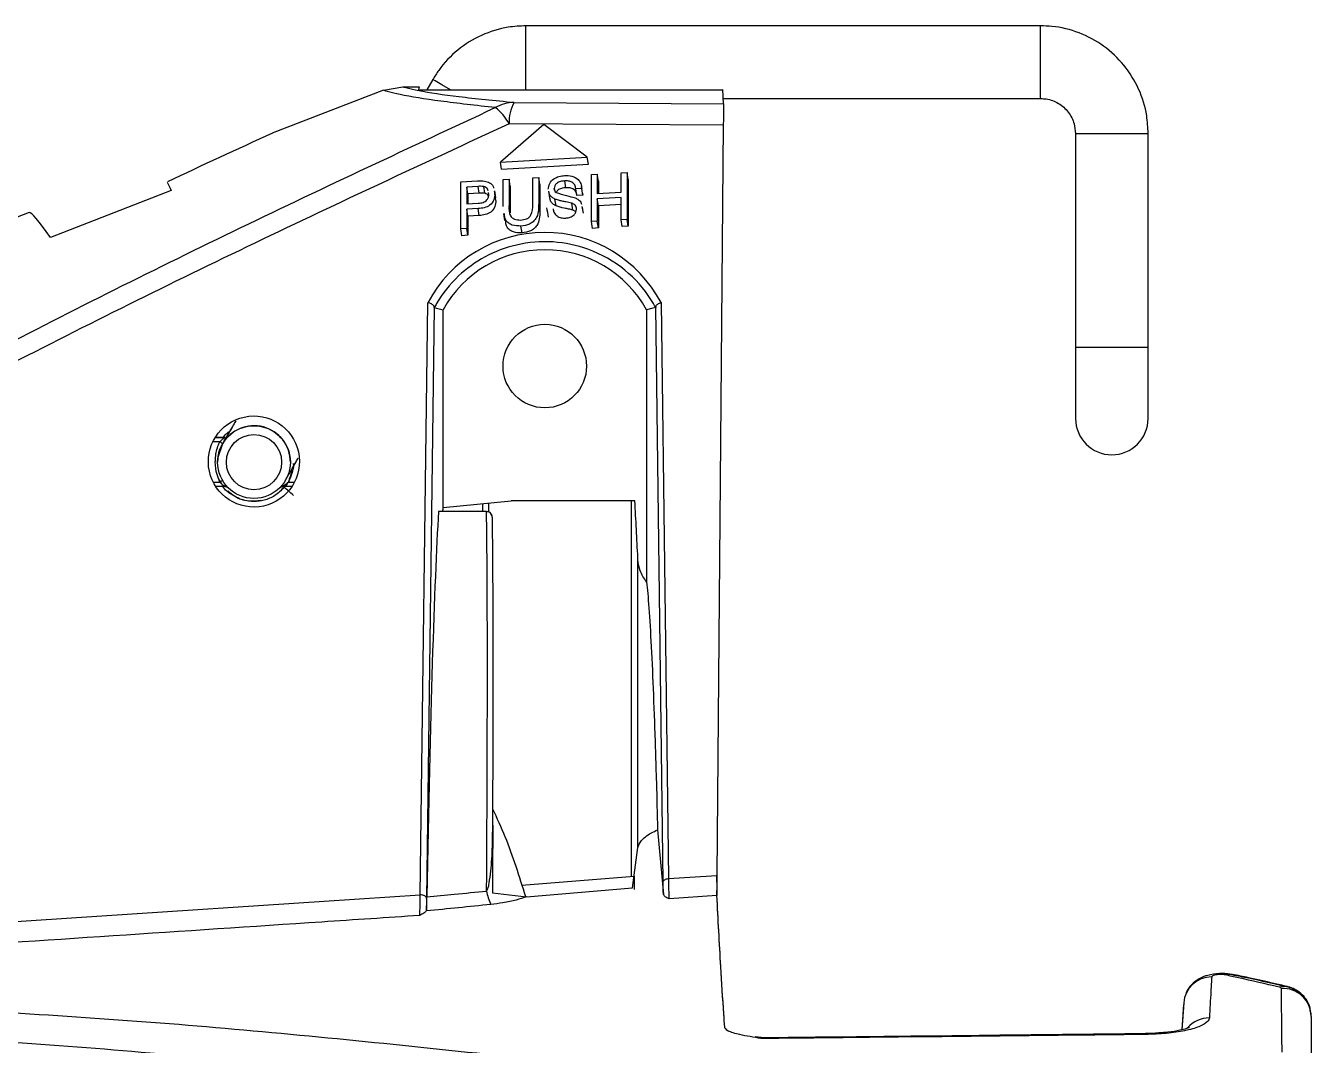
# Model space of a CAD drawing. Extents: x 8 to 113, y 1 to 87.
# Drawn here: x 28.865 to 31.075, y 38.544 to 40.297 of the extents above; entities that cross this region are included whole.
import ezdxf

# ---------------------------------------------------------------- set-up
doc = ezdxf.new("R2010")
doc.units = 0
doc.header["$MEASUREMENT"] = 0
doc.layers.add('OBJECT', color=7, linetype='CONTINUOUS')

msp = doc.modelspace()

# ---------------------------------------------------------------- linework, layer by layer
at = {"layer": 'OBJECT'}
for p, q in [((30.6097, 40.2972), (29.7248, 40.2972)), ((29.7248, 40.2972), (29.7248, 40.2971)), ((30.6097, 40.2971), (29.7248, 40.2971)), ((29.7248, 40.1871), (29.7248, 40.2971)), ((30.6097, 40.2972), (30.6097, 40.2971)), ((30.6097, 40.1721), (30.6097, 40.2971)), ((29.4797, 40.1862), (29.2887, 40.1124)), ((29.4797, 40.1862), (29.5129, 40.1924)), ((29.5129, 40.1924), (29.5411, 40.1924)), ((29.5411, 40.1924), (29.5401, 40.1871)), ((29.5401, 40.1871), (30.0629, 40.1871)), ((29.5646, 40.2047), (29.5544, 40.1871)), ((29.5646, 40.2046), (29.5545, 40.1871)), ((30.0629, 40.1871), (30.0631, 40.1876)), ((30.0644, 40.1631), (30.0631, 40.1876)), ((29.7044, 40.1654), (30.0644, 40.1631)), ((30.0639, 40.1721), (30.6097, 40.1721)), ((29.7556, 40.1274), (29.681, 40.0627)), ((30.0641, 40.1262), (29.6958, 40.1286)), ((29.8303, 40.0711), (29.7556, 40.1274)), ((30.0641, 40.1262), (30.0529, 38.8365)), ((30.6697, 40.1122), (30.6697, 40.1121)), ((30.6697, 40.1121), (30.6697, 39.7446)), ((30.6697, 40.1121), (30.7947, 40.1121)), ((30.7947, 40.1121), (30.7947, 40.1122)), ((30.7947, 39.7446), (30.7947, 40.1121)), ((29.681, 40.0627), (29.8303, 40.0711)), ((29.6829, 40.0509), (29.681, 40.0627)), ((29.6829, 40.0509), (29.8322, 40.0594)), ((29.8322, 40.0594), (29.8303, 40.0711)), ((29.6855, 40.0328), (29.6957, 40.0333)), ((29.6855, 39.9864), (29.6855, 40.0328)), ((29.6957, 40.0333), (29.6957, 39.9875)), ((29.6976, 40.0215), (29.6957, 40.0333)), ((29.7365, 40.0356), (29.7467, 40.0362)), ((29.7365, 39.9898), (29.7365, 40.0356)), ((29.7467, 40.0362), (29.7467, 39.9898)), ((29.7486, 40.0244), (29.7467, 40.0362)), ((29.8373, 40.0413), (29.8475, 40.0419)), ((29.8373, 39.9607), (29.8373, 40.0413)), ((29.8475, 40.0419), (29.8475, 40.0088)), ((29.8494, 40.0301), (29.8475, 40.0419)), ((29.8884, 40.0442), (29.8986, 40.0448)), ((29.8884, 40.0111), (29.8884, 40.0442)), ((29.8986, 40.0448), (29.8986, 39.9642)), ((29.9005, 40.033), (29.8986, 40.0448)), ((29.9005, 40.033), (29.9005, 39.9524)), ((29.1146, 40.0139), (28.9073, 39.933)), ((29.6127, 40.0287), (29.6417, 40.0303)), ((29.6127, 39.9481), (29.6127, 40.0287)), ((29.6427, 40.021), (29.6229, 40.0199)), ((29.6229, 40.0199), (29.6229, 39.991)), ((29.6248, 40.0081), (29.6229, 40.0199)), ((29.6446, 40.0093), (29.6248, 40.0081)), ((29.6446, 40.0093), (29.6427, 40.021)), ((29.6542, 40.0091), (29.6523, 40.0209)), ((29.6612, 40.0079), (29.6604, 40.0107)), ((29.6704, 40.013), (29.6714, 40.0088)), ((29.673, 40.0014), (29.6711, 40.0131)), ((29.6976, 40.0215), (29.6976, 39.9757)), ((29.7486, 40.0244), (29.7486, 39.9781)), ((29.7636, 40.0129), (29.7655, 40.0011)), ((29.774, 40.0144), (29.7735, 40.0174)), ((29.7934, 40.0187), (29.7915, 40.0305)), ((29.8207, 40.0176), (29.8105, 40.0171)), ((29.8124, 40.0053), (29.8105, 40.0171)), ((29.8223, 40.0093), (29.8204, 40.0211)), ((29.8226, 40.0059), (29.8207, 40.0176)), ((29.8219, 40.0093), (29.8226, 40.0059)), ((29.8475, 40.0088), (29.8884, 40.0111)), ((29.8494, 40.0301), (29.8494, 40.0089)), ((29.6229, 39.991), (29.6429, 39.9921)), ((29.6248, 40.0081), (29.6248, 39.9911)), ((29.6733, 39.997), (29.6714, 40.0088)), ((29.6976, 39.9757), (29.6957, 39.9875)), ((29.7486, 39.9781), (29.7467, 39.9898)), ((29.7765, 39.9875), (29.7746, 39.9993)), ((29.8055, 39.9802), (29.8036, 39.992)), ((29.8226, 40.0059), (29.8124, 40.0053)), ((29.8884, 40.0018), (29.8475, 39.9995)), ((29.8475, 39.9995), (29.8475, 39.9613)), ((29.8494, 39.9877), (29.8475, 39.9995)), ((29.8884, 39.9899), (29.8494, 39.9877)), ((29.8494, 39.9877), (29.8494, 39.9495)), ((29.8884, 39.9636), (29.8884, 40.0018)), ((28.8707, 39.9762), (27.2832, 39.3671)), ((29.6426, 39.9828), (29.6229, 39.9817)), ((29.6229, 39.9817), (29.6229, 39.9486)), ((29.6248, 39.9699), (29.6229, 39.9817)), ((29.6445, 39.971), (29.6248, 39.9699)), ((29.6248, 39.9699), (29.6248, 39.9369)), ((29.6445, 39.971), (29.6426, 39.9828)), ((29.6863, 39.9743), (29.6882, 39.9626)), ((29.762, 39.9772), (29.7608, 39.9843)), ((29.7612, 39.9797), (29.7631, 39.9679)), ((29.8109, 39.9772), (29.8055, 39.9802)), ((29.8211, 39.9865), (29.822, 39.9827)), ((29.8236, 39.9748), (29.8217, 39.9866)), ((29.6229, 39.9486), (29.6127, 39.9481)), ((29.6146, 39.9363), (29.6127, 39.9481)), ((29.6248, 39.9369), (29.6229, 39.9486)), ((29.7182, 39.9411), (29.7163, 39.9529)), ((29.8475, 39.9613), (29.8373, 39.9607)), ((29.8392, 39.9489), (29.8373, 39.9607)), ((29.8494, 39.9495), (29.8392, 39.9489)), ((29.8494, 39.9495), (29.8475, 39.9613)), ((29.8986, 39.9642), (29.8884, 39.9636)), ((29.8903, 39.9518), (29.8884, 39.9636)), ((29.9005, 39.9524), (29.8903, 39.9518)), ((29.9005, 39.9524), (29.8986, 39.9642)), ((29.6248, 39.9369), (29.6146, 39.9363)), ((29.5431, 38.8029), (29.5562, 39.821)), ((29.5671, 39.8134), (29.5541, 38.797)), ((29.9607, 38.8251), (29.948, 39.8137)), ((29.9571, 39.8212), (29.9698, 38.831)), ((29.5822, 39.4688), (29.5822, 39.809)), ((29.9322, 39.809), (29.9322, 39.3411)), ((30.6697, 39.7446), (30.6697, 39.6221)), ((30.6697, 39.7446), (30.7947, 39.7446)), ((30.7947, 39.6221), (30.7947, 39.7446)), ((29.2078, 39.5895), (29.2078, 39.5895)), ((29.2078, 39.5895), (29.2078, 39.5895)), ((29.2078, 39.5895), (29.2078, 39.5895)), ((29.2078, 39.5895), (29.2078, 39.5895)), ((29.1986, 39.582), (29.1864, 39.582)), ((29.1947, 39.5505), (29.1947, 39.5474)), ((29.1947, 39.5474), (29.1947, 39.5473)), ((29.1947, 39.5471), (29.1947, 39.547)), ((29.3197, 39.547), (29.3197, 39.5471)), ((29.1871, 39.5126), (29.1986, 39.5126)), ((29.2012, 39.5102), (29.1963, 39.519)), ((29.3036, 39.5045), (29.3035, 39.5046)), ((29.3065, 39.5051), (29.3065, 39.5051)), ((29.3157, 39.5126), (29.3269, 39.5126)), ((29.5822, 39.4688), (29.6993, 39.4802)), ((29.9122, 39.4802), (29.6993, 39.4802)), ((29.9059, 39.4802), (29.9059, 38.8358)), ((29.657, 39.4624), (29.5746, 39.4624)), ((29.657, 39.462), (29.5746, 39.462)), ((29.6506, 39.4624), (29.6506, 39.4754)), ((29.657, 39.4624), (29.657, 39.462)), ((29.6606, 39.4764), (29.6606, 39.4618)), ((29.9512, 38.9149), (29.9611, 38.8036)), ((29.9083, 38.8153), (29.9174, 38.8844)), ((29.7176, 38.8197), (29.9111, 38.8354)), ((29.9111, 38.8354), (29.9111, 38.8122)), ((29.6673, 38.8065), (29.7257, 38.7997)), ((29.7257, 38.7997), (29.9083, 38.8153)), ((30.0531, 38.8017), (29.971, 38.7962)), ((30.0531, 38.8023), (30.053, 38.8104)), ((29.5537, 38.7764), (29.5534, 38.7754)), ((30.8558, 38.6182), (30.8525, 38.5711)), ((30.8558, 38.6173), (30.8526, 38.5711)), ((30.8556, 38.6147), (30.8526, 38.5711)), ((31.0752, 38.5939), (31.0752, 38.4846)), ((30.129, 38.5577), (30.119, 38.5589))]:
    msp.add_line(p, q, dxfattribs=at)
at = {"layer": 'OBJECT', "flags": 128}
for points in [[(29.5949, 40.1871), (29.5804, 40.1955), (29.5687, 40.2022), (29.5646, 40.2046)], [(29.5671, 39.8126), (29.5712, 39.8116), (29.5822, 39.809)], [(29.948, 39.8128), (29.9431, 39.8116), (29.9322, 39.809)], [(29.2078, 39.5895), (29.1949, 39.5895), (29.1905, 39.5895)], [(29.1905, 39.5895), (29.1949, 39.5895), (29.2078, 39.5895)], [(29.203, 39.5785), (29.1952, 39.5554), (29.1947, 39.5473)], [(29.203, 39.5783), (29.1952, 39.5552), (29.1947, 39.5471)], [(29.2031, 39.5788), (29.1994, 39.5713), (29.1983, 39.5683)], [(29.2078, 39.5051), (29.1949, 39.5051), (29.1915, 39.5051)], [(29.3225, 39.5051), (29.3194, 39.5051), (29.3065, 39.5051)], [(29.3253, 39.4899), (29.3235, 39.4914), (29.3208, 39.4937), (29.3176, 39.4964), (29.3144, 39.4991), (29.3116, 39.5014), (29.3098, 39.503), (29.3092, 39.5035), (29.3092, 39.5035)], [(29.9607, 38.8251), (29.9609, 38.8262), (29.9614, 38.8272), (29.9623, 38.8282), (29.9634, 38.8291), (29.9647, 38.8298), (29.9663, 38.8304), (29.968, 38.8308), (29.9698, 38.831)], [(29.9698, 38.831), (30.0066, 38.8334), (30.0529, 38.8365)], [(27.422, 38.663), (28.4304, 38.7296), (29.4389, 38.7961), (29.5431, 38.8029)], [(29.5541, 38.797), (29.5538, 38.7982), (29.5532, 38.7994), (29.5521, 38.8005), (29.5508, 38.8014), (29.5491, 38.8021), (29.5472, 38.8026), (29.5452, 38.8029), (29.5431, 38.8029)], [(30.9394, 38.6659), (30.9348, 38.6664), (30.9269, 38.6654)], [(31.0324, 38.645), (31.0276, 38.6456), (31.0197, 38.6446)], [(31.025, 38.5329), (31.0247, 38.5582), (31.0237, 38.6423)], [(30.7902, 38.5645), (30.7902, 38.5645), (30.7902, 38.563)]]:
    msp.add_lwpolyline(points, dxfattribs=at)
at = {"layer": 'OBJECT'}
for centre, radius in [((29.7572, 39.7121), 0.0718), ((29.2572, 39.547), 0.0625), ((29.2572, 39.547), 0.0475)]:
    msp.add_circle(centre, radius, dxfattribs=at)
for centre, radius, start, end in [((29.7068, 40.0941), 0.0714, 91.9397, 119.0325), ((29.7683, 40.1312), 0.0725, 151.8534, 182.0741), ((29.6168, 40.0855), 0.09, 28.6178, 52.0925), ((29.7572, 39.7121), 0.2, 28.9548, 151.0452), ((30.7322, 39.6221), 0.0625, 180, 0), ((29.2572, 39.5471), 0.0625, 359.9988, 150.001), ((29.1951, 39.5737), 0.00898, 30.5333, 67.2045), ((29.1933, 39.5234), 0.012, 296.0562, 322.4094), ((29.657, 39.4524), 0.01, 0.892, 90), ((29.6572, 39.4522), 0.00979, 0.1239, 91.2041), ((29.7355, 38.8214), 0.0792, 188.5945, 206.1474), ((30.9046, 38.6132), 0.049, 90.8111, 175.2593), ((31.0259, 38.593), 0.0493, 0.9939, 92.5593), ((30.9003, 38.5412), 0.0504, 90.5054, 138.4944)]:
    msp.add_arc(centre, radius, start, end, dxfattribs=at)
for centre, major_axis, ratio, start_param, end_param in [((84.5301, 31.3904), (57.865, -6.1751), 0.17212, 2.857133, 2.867776), ((31.5064, 35.8934), (-2.4084, 4.17), 0.014803, 0.121095, 0.145941), ((31.2138, 35.9183), (-2.3436, 4.0578), 0.014677, 6.128618, 6.275683), ((29.7567, 39.715), (-0.0259, 0.2254), 0.999806, 5.085438, 7.253485), ((29.5877, 36.8172), (0, 2.75), 0.017455, 0.27741, 0.765698), ((29.5746, 39.4524), (0, 0.01), 0.017455, 0, 0.27741), ((29.5878, 36.8172), (0, 2.6714), 0.017455, 0.121915, 0.140178), ((29.6107, 36.8172), (0.0414, 2.75), 0.008703, 5.52283, 6.005907), ((29.6207, 36.817), (0.0414, 2.74), 0.008735, 5.589021, 6.005908)]:
    msp.add_ellipse(centre, major_axis=major_axis, ratio=ratio, start_param=start_param, end_param=end_param, dxfattribs=at)
msp.add_ellipse((29.257, 39.548), major_axis=(-0.0089, 0.0778), ratio=0.999806, dxfattribs=at)
for points, knots in [([(29.7248, 40.2971), (29.7146, 40.2966), (29.6885, 40.2953), (29.6476, 40.2824), (29.6065, 40.257), (29.5797, 40.2289), (29.5679, 40.21), (29.5646, 40.2046)], [0, 0, 0, 0, 0.158056, 0.4058, 0.653959, 0.902122, 1, 1, 1, 1]), ([(30.7947, 40.1121), (30.7941, 40.1223), (30.7929, 40.1485), (30.78, 40.1893), (30.7546, 40.2305), (30.7192, 40.2638), (30.6766, 40.2867), (30.6387, 40.2962), (30.6162, 40.2969), (30.6097, 40.2971)], [0, 0, 0, 0, 0.105387, 0.270578, 0.436043, 0.601513, 0.766979, 0.932447, 1, 1, 1, 1]), ([(29.6721, 40.1565), (29.6393, 40.1601), (29.5732, 40.1675), (29.5176, 40.1767), (29.4904, 40.1829), (29.4825, 40.1854), (29.4797, 40.1862)], [0, 0, 0, 0, 0.377745, 0.760923, 0.91658, 1, 1, 1, 1]), ([(29.5129, 40.1924), (29.5153, 40.1917), (29.523, 40.1895), (29.5496, 40.1837), (29.6052, 40.1753), (29.6711, 40.1687), (29.7044, 40.1654)], [0, 0, 0, 0, 0.074382, 0.231184, 0.612395, 1, 1, 1, 1]), ([(30.6097, 40.1721), (30.613, 40.1719), (30.6237, 40.1714), (30.6412, 40.1648), (30.6583, 40.1496), (30.6681, 40.1307), (30.6692, 40.1176), (30.6697, 40.1121)], [0, 0, 0, 0, 0.105639, 0.342042, 0.582816, 0.823793, 1, 1, 1, 1]), ([(27.2832, 38.6399), (27.309, 38.6764), (27.3675, 38.759), (27.4805, 38.877), (27.6437, 39.022), (27.8542, 39.1808), (28.1128, 39.3492), (28.4288, 39.5348), (28.8019, 39.7366), (29.2333, 39.9519), (29.5259, 40.0883), (29.6721, 40.1565)], [0, 0, 0, 0, 0.050913, 0.115232, 0.17961, 0.287489, 0.395606, 0.503691, 0.669071, 0.834542, 1, 1, 1, 1]), ([(30.0644, 40.1631), (30.0644, 40.1616), (30.0645, 40.1584), (30.0643, 40.1437), (30.0642, 40.131), (30.0641, 40.1262)], [0, 0, 0, 0, 0.382098, 0.764263, 1, 1, 1, 1]), ([(29.6958, 40.1286), (29.5497, 40.0608), (29.2575, 39.9253), (28.8261, 39.7116), (28.4531, 39.5117), (28.1372, 39.3285), (27.8787, 39.1626), (27.668, 39.0066), (27.5045, 38.8644), (27.3943, 38.7519), (27.337, 38.6744), (27.313, 38.6419)], [0, 0, 0, 0, 0.166848, 0.333708, 0.500482, 0.608948, 0.717443, 0.825706, 0.889802, 0.953838, 1, 1, 1, 1]), ([(29.7633, 40.0161), (29.7638, 40.0194), (29.7647, 40.0261), (29.7718, 40.0342), (29.7815, 40.0386), (29.7879, 40.0394), (29.7911, 40.0397)], [0, 0, 0, 0, 0.280025, 0.558875, 0.779256, 1, 1, 1, 1]), ([(29.7911, 40.0397), (29.7955, 40.0397), (29.8043, 40.0396), (29.8146, 40.034), (29.8197, 40.0259), (29.8204, 40.0204), (29.8207, 40.0176)], [0, 0, 0, 0, 0.28016, 0.55883, 0.779212, 1, 1, 1, 1]), ([(29.6417, 40.0303), (29.6439, 40.0304), (29.6478, 40.0306), (29.6517, 40.0303), (29.6534, 40.0302)], [0, 0, 0, 0, 0.560091, 1, 1, 1, 1]), ([(29.6523, 40.0209), (29.6505, 40.021), (29.6473, 40.0213), (29.6441, 40.0211), (29.6427, 40.021)], [0, 0, 0, 0, 0.559554, 1, 1, 1, 1]), ([(29.6542, 40.0091), (29.6524, 40.0092), (29.6492, 40.0095), (29.646, 40.0093), (29.6446, 40.0093)], [0, 0, 0, 0, 0.559554, 1, 1, 1, 1]), ([(29.6596, 40.0135), (29.6594, 40.0146), (29.659, 40.0168), (29.6562, 40.0194), (29.6536, 40.0204), (29.6523, 40.0209)], [0, 0, 0, 0, 0.3066695, 0.6537225, 1, 1, 1, 1]), ([(29.6534, 40.0302), (29.6566, 40.0295), (29.6629, 40.028), (29.6682, 40.0227), (29.6689, 40.019), (29.6691, 40.018)], [0, 0, 0, 0, 0.416982, 0.834568, 1, 1, 1, 1]), ([(29.7746, 39.9993), (29.7727, 40.0004), (29.7689, 40.0025), (29.7649, 40.0072), (29.7643, 40.0111), (29.7641, 40.013)], [0, 0, 0, 0, 0.333441, 0.666494, 1, 1, 1, 1]), ([(29.7915, 40.0305), (29.789, 40.0302), (29.7841, 40.0298), (29.7778, 40.0268), (29.7741, 40.0222), (29.7737, 40.019), (29.7735, 40.0174)], [0, 0, 0, 0, 0.281086, 0.559772, 0.779919, 1, 1, 1, 1]), ([(29.7735, 40.0174), (29.7736, 40.016), (29.7739, 40.0134), (29.7757, 40.0114), (29.7765, 40.0105)], [0, 0, 0, 0, 0.559994, 1, 1, 1, 1]), ([(29.7934, 40.0187), (29.7909, 40.0185), (29.786, 40.018), (29.7795, 40.015), (29.7774, 40.0117), (29.7765, 40.0103)], [0, 0, 0, 0, 0.360403, 0.717727, 1, 1, 1, 1]), ([(29.7765, 40.0105), (29.7826, 40.0086), (29.7933, 40.0054), (29.8044, 40.0027), (29.8093, 40.0015)], [0, 0, 0, 0, 0.558206, 1, 1, 1, 1]), ([(29.8105, 40.0171), (29.8101, 40.0193), (29.8093, 40.0236), (29.8046, 40.0286), (29.798, 40.0306), (29.7936, 40.0305), (29.7915, 40.0305)], [0, 0, 0, 0, 0.280644, 0.559213, 0.779137, 1, 1, 1, 1]), ([(29.8124, 40.0053), (29.812, 40.0076), (29.8113, 40.0113), (29.8078, 40.0155), (29.8034, 40.018), (29.7983, 40.0188), (29.7948, 40.0187), (29.7934, 40.0187)], [0, 0, 0, 0, 0.296318, 0.469829, 0.644322, 0.853471, 1, 1, 1, 1]), ([(29.6714, 40.0088), (29.6711, 40.0052), (29.6704, 39.998), (29.664, 39.9883), (29.6531, 39.9838), (29.6461, 39.9831), (29.6426, 39.9828)], [0, 0, 0, 0, 0.2805829, 0.5595371, 0.7791009, 1, 1, 1, 1]), ([(29.6429, 39.9921), (29.6457, 39.9924), (29.6513, 39.9929), (29.6581, 39.997), (29.6609, 40.0026), (29.6611, 40.0061), (29.6612, 40.0079)], [0, 0, 0, 0, 0.2811335, 0.5582913, 0.7787768, 1, 1, 1, 1]), ([(29.6733, 39.997), (29.673, 39.9934), (29.6723, 39.9862), (29.6659, 39.9765), (29.655, 39.972), (29.648, 39.9713), (29.6445, 39.971)], [0, 0, 0, 0, 0.2805829, 0.5595371, 0.7791009, 1, 1, 1, 1]), ([(29.6607, 40.0043), (29.6607, 40.0044), (29.6603, 40.0058), (29.658, 40.0076), (29.6554, 40.0086), (29.6542, 40.0091)], [0, 0, 0, 0, 0.0638925, 0.5324722, 1, 1, 1, 1]), ([(29.6957, 39.9875), (29.6956, 39.9816), (29.6954, 39.9742), (29.7009, 39.967), (29.7064, 39.9635), (29.7118, 39.9633), (29.7154, 39.9631)], [0, 0, 0, 0, 0.500292, 0.625789, 0.75119, 1, 1, 1, 1]), ([(29.7154, 39.9631), (29.7191, 39.9636), (29.7246, 39.9642), (29.7308, 39.968), (29.7365, 39.9761), (29.7365, 39.9837), (29.7365, 39.9898)], [0, 0, 0, 0, 0.249612, 0.374759, 0.49989, 1, 1, 1, 1]), ([(29.7467, 39.9898), (29.7466, 39.9813), (29.7464, 39.9707), (29.7373, 39.9602), (29.7292, 39.9546), (29.7214, 39.9535), (29.7163, 39.9529)], [0, 0, 0, 0, 0.499186, 0.624851, 0.750398, 1, 1, 1, 1]), ([(29.7765, 39.9875), (29.7746, 39.9886), (29.7708, 39.9907), (29.7668, 39.9955), (29.7662, 39.9993), (29.766, 40.0012)], [0, 0, 0, 0, 0.3334038, 0.6664898, 1, 1, 1, 1]), ([(29.8036, 39.992), (29.8003, 39.9929), (29.7949, 39.9942), (29.7871, 39.9956), (29.7806, 39.997), (29.7766, 39.9986), (29.7746, 39.9993)], [0, 0, 0, 0, 0.339945, 0.560086, 0.780175, 1, 1, 1, 1]), ([(29.8055, 39.9802), (29.8031, 39.9809), (29.7983, 39.9822), (29.7882, 39.9838), (29.7812, 39.9861), (29.7765, 39.9875)], [0, 0, 0, 0, 0.251732, 0.502388, 1, 1, 1, 1]), ([(29.8118, 39.9816), (29.8117, 39.9829), (29.8115, 39.9854), (29.8094, 39.9897), (29.8058, 39.9911), (29.8036, 39.992)], [0, 0, 0, 0, 0.281204, 0.561646, 1, 1, 1, 1]), ([(29.8093, 40.0015), (29.8114, 40.0004), (29.8157, 39.9981), (29.8195, 39.994), (29.8201, 39.9912), (29.8202, 39.9905)], [0, 0, 0, 0, 0.431194, 0.861902, 1, 1, 1, 1]), ([(29.7163, 39.9529), (29.7111, 39.9529), (29.7033, 39.953), (29.6949, 39.9575), (29.6884, 39.9639), (29.6882, 39.9703), (29.688, 39.9747)], [0, 0, 0, 0, 0.330427, 0.49641, 0.662462, 1, 1, 1, 1]), ([(29.7486, 39.9781), (29.7485, 39.9695), (29.7483, 39.9589), (29.7392, 39.9484), (29.731, 39.9428), (29.7233, 39.9418), (29.7182, 39.9411)], [0, 0, 0, 0, 0.4991837, 0.6248372, 0.7503988, 1, 1, 1, 1]), ([(29.7715, 39.9826), (29.7718, 39.9806), (29.7726, 39.9759), (29.7773, 39.9701), (29.7851, 39.9667), (29.7905, 39.9666), (29.7932, 39.9665)], [0, 0, 0, 0, 0.217958, 0.520974, 0.760426, 1, 1, 1, 1]), ([(29.7932, 39.9665), (29.7958, 39.9668), (29.8012, 39.9675), (29.8076, 39.9714), (29.8111, 39.9765), (29.8116, 39.9799), (29.8118, 39.9816)], [0, 0, 0, 0, 0.280252, 0.55952, 0.779669, 1, 1, 1, 1]), ([(29.7182, 39.9411), (29.713, 39.9411), (29.7052, 39.9412), (29.6968, 39.9457), (29.6903, 39.9521), (29.69, 39.9586), (29.6899, 39.9629)], [0, 0, 0, 0, 0.330427, 0.49641, 0.662462, 1, 1, 1, 1]), ([(29.948, 39.8128), (29.9453, 39.8175), (29.9318, 39.841), (29.8976, 39.8795), (29.8385, 39.9141), (29.7721, 39.9285), (29.7093, 39.9235), (29.6526, 39.9017), (29.6049, 39.8667), (29.5793, 39.8344), (29.5685, 39.8151), (29.5671, 39.8126)], [0, 0, 0, 0, 0.039681, 0.199784, 0.360658, 0.486108, 0.61204, 0.727203, 0.845408, 0.980382, 1, 1, 1, 1]), ([(29.5671, 39.8134), (29.567, 39.8141), (29.5667, 39.8154), (29.565, 39.8174), (29.5625, 39.8191), (29.5595, 39.8204), (29.5573, 39.8208), (29.5562, 39.821), (29.5562, 39.821)], [0, 0, 0, 0, 0.198574, 0.397113, 0.597088, 0.800882, 0.98796, 1, 1, 1, 1]), ([(29.5671, 39.8126), (29.5671, 39.8127), (29.5671, 39.8127), (29.5671, 39.8132), (29.5671, 39.8134)], [0, 0, 0, 0, 0.552813, 1, 1, 1, 1]), ([(29.948, 39.8137), (29.9482, 39.8144), (29.9484, 39.8158), (29.9501, 39.8179), (29.9526, 39.8196), (29.9551, 39.8207), (29.9566, 39.8211), (29.957, 39.8212), (29.9571, 39.8212)], [0, 0, 0, 0, 0.225942, 0.451828, 0.680071, 0.912542, 0.986073, 1, 1, 1, 1]), ([(29.948, 39.8137), (29.948, 39.8134), (29.948, 39.8129), (29.948, 39.8128), (29.948, 39.8128)], [0, 0, 0, 0, 0.514021, 1, 1, 1, 1]), ([(29.2259, 39.6179), (29.2239, 39.6145), (29.2166, 39.6018), (29.2082, 39.5874), (29.204, 39.58), (29.2032, 39.5786), (29.2031, 39.5784), (29.203, 39.5784)], [0, 0, 0, 0, 0.140371, 0.52269, 0.905089, 0.981006, 1, 1, 1, 1]), ([(29.2258, 39.6179), (29.2238, 39.6146), (29.2165, 39.6019), (29.2083, 39.5876), (29.204, 39.5801), (29.2032, 39.5788), (29.2031, 39.5787), (29.2031, 39.5787), (29.2032, 39.5789), (29.2033, 39.5791), (29.2034, 39.5791)], [0, 0, 0, 0, 0.13164, 0.496917, 0.862089, 0.934644, 0.970915, 0.989085, 0.997235, 1, 1, 1, 1]), ([(29.2078, 39.5895), (29.2079, 39.5894), (29.2079, 39.5894), (29.2075, 39.5891), (29.2065, 39.5885), (29.2048, 39.5874), (29.2026, 39.5857), (29.2004, 39.5838), (29.1991, 39.5825), (29.1986, 39.582)], [0, 0, 0, 0, 0.077619, 0.130234, 0.267441, 0.423817, 0.620841, 0.853882, 1, 1, 1, 1]), ([(29.2052, 39.5903), (29.2059, 39.5915), (29.2083, 39.5955), (29.2124, 39.5978), (29.2151, 39.5995)], [0, 0, 0, 0, 0.310685, 1, 1, 1, 1]), ([(29.1986, 39.5126), (29.1968, 39.5169), (29.1922, 39.5278), (29.1904, 39.5425), (29.1912, 39.5599), (29.1939, 39.5718), (29.1978, 39.5803), (29.1986, 39.582)], [0, 0, 0, 0, 0.195371, 0.49993, 0.606175, 0.922576, 1, 1, 1, 1]), ([(29.2029, 39.5782), (29.2021, 39.5767), (29.1981, 39.5693), (29.195, 39.5587), (29.1947, 39.5495), (29.1947, 39.5473)], [0, 0, 0, 0, 0.1580516, 0.7903729, 1, 1, 1, 1]), ([(29.3114, 39.516), (29.3114, 39.516), (29.3114, 39.5161), (29.3125, 39.518), (29.3176, 39.5268), (29.3254, 39.5403), (29.3321, 39.5519), (29.3333, 39.5541)], [0, 0, 0, 0, 0.021929, 0.175029, 0.529612, 0.910899, 1, 1, 1, 1]), ([(29.3247, 39.5448), (29.3248, 39.5441), (29.3257, 39.5373), (29.3211, 39.5235), (29.3145, 39.5079), (29.3062, 39.5013), (29.3037, 39.4994)], [0, 0, 0, 0, 0.041507, 0.393123, 0.818924, 1, 1, 1, 1]), ([(29.322, 39.5346), (29.321, 39.5288), (29.3197, 39.5212), (29.3165, 39.5142), (29.3157, 39.5126)], [0, 0, 0, 0, 0.759013, 1, 1, 1, 1]), ([(29.1986, 39.5126), (29.1995, 39.5117), (29.2013, 39.5099), (29.204, 39.5077), (29.2062, 39.5062), (29.2074, 39.5054), (29.2079, 39.5051), (29.2079, 39.5051), (29.2078, 39.5051)], [0, 0, 0, 0, 0.255432, 0.508626, 0.705964, 0.85417, 0.935619, 1, 1, 1, 1]), ([(29.3092, 39.5035), (29.304, 39.4984), (29.2941, 39.4886), (29.2755, 39.481), (29.2578, 39.4786), (29.2379, 39.4808), (29.2197, 39.4898), (29.2071, 39.4992), (29.204, 39.5049), (29.2039, 39.5051)], [0, 0, 0, 0, 0.180139, 0.34414, 0.492043, 0.62385, 0.838164, 0.995451, 1, 1, 1, 1]), ([(29.2078, 39.5051), (29.2079, 39.5051), (29.2081, 39.5051), (29.2083, 39.5052), (29.2084, 39.5053), (29.2087, 39.5053), (29.2095, 39.5052), (29.2102, 39.5051), (29.2109, 39.5051)], [0, 0, 0, 0, 0.086087, 0.152251, 0.20157, 0.268343, 0.370061, 1, 1, 1, 1]), ([(29.2078, 39.5051), (29.2083, 39.505), (29.2093, 39.505), (29.2106, 39.5046), (29.2117, 39.5041), (29.2124, 39.5036), (29.2128, 39.5032), (29.213, 39.503), (29.2131, 39.503), (29.2131, 39.503), (29.2131, 39.5029), (29.2131, 39.5029), (29.2131, 39.5029), (29.2131, 39.5029), (29.2131, 39.5029)], [0, 0, 0, 0, 0.241708, 0.479562, 0.670731, 0.812036, 0.900954, 0.938781, 0.946104, 0.950792, 0.955779, 0.96375, 0.980833, 1, 1, 1, 1]), ([(29.2107, 39.5045), (29.2108, 39.5045), (29.211, 39.5045), (29.2109, 39.5049), (29.2109, 39.5051)], [0, 0, 0, 0, 0.569569, 1, 1, 1, 1]), ([(29.3029, 39.504), (29.3034, 39.5043), (29.3045, 39.5049), (29.3058, 39.5052), (29.3065, 39.5051), (29.3065, 39.5051)], [0, 0, 0, 0, 0.455476, 0.99559, 1, 1, 1, 1]), ([(29.3035, 39.5046), (29.3034, 39.5046), (29.3033, 39.5045), (29.3034, 39.5049), (29.3034, 39.5051)], [0, 0, 0, 0, 0.406616, 1, 1, 1, 1]), ([(29.3065, 39.5051), (29.3064, 39.5051), (29.3062, 39.5051), (29.306, 39.5052), (29.3059, 39.5053), (29.3056, 39.5053), (29.3048, 39.5052), (29.3041, 39.5051), (29.3034, 39.5051)], [0, 0, 0, 0, 0.086057, 0.152524, 0.201477, 0.268601, 0.370283, 1, 1, 1, 1]), ([(29.3065, 39.5051), (29.3064, 39.5051), (29.3064, 39.5051), (29.3068, 39.5054), (29.3078, 39.506), (29.3095, 39.5072), (29.3117, 39.5089), (29.3139, 39.5108), (29.3152, 39.5121), (29.3157, 39.5126)], [0, 0, 0, 0, 0.077615, 0.130228, 0.26739, 0.423768, 0.620847, 0.853882, 1, 1, 1, 1]), ([(29.2692, 39.4809), (29.2621, 39.4801), (29.2468, 39.4785), (29.2262, 39.485), (29.2162, 39.494), (29.2123, 39.4976)], [0, 0, 0, 0, 0.34904, 0.742946, 1, 1, 1, 1]), ([(29.9174, 39.3795), (29.9174, 39.3805), (29.9156, 39.4141), (29.9139, 39.4476), (29.9122, 39.4802)], [0, 0, 0, 0, 0.029825, 1, 1, 1, 1]), ([(29.9322, 39.3411), (29.928, 39.3473), (29.9234, 39.354), (29.9189, 39.3672), (29.9181, 39.3736), (29.9174, 39.3795)], [0, 0, 0, 0, 0.534994, 0.576069, 1, 1, 1, 1]), ([(29.9174, 38.8844), (29.9174, 38.9431), (29.9174, 39.0667), (29.9174, 39.2102), (29.9174, 39.3157), (29.9174, 39.3707), (29.9174, 39.3781), (29.9174, 39.3785)], [0, 0, 0, 0, 0.228437, 0.481624, 0.73481, 0.987997, 1, 1, 1, 1]), ([(29.9322, 39.3411), (29.9328, 39.3347), (29.9349, 39.3158), (29.9382, 39.2685), (29.9421, 39.1944), (29.9457, 39.1032), (29.9487, 39.01), (29.9505, 38.9423), (29.9512, 38.9149)], [0, 0, 0, 0, 0.1001742, 0.3015013, 0.5028239, 0.6880391, 0.8732546, 1, 1, 1, 1]), ([(29.7244, 38.7999), (29.7136, 38.8345), (29.6977, 38.8859), (29.6752, 38.9347), (29.6679, 38.9506)], [0, 0, 0, 0, 0.673688, 1, 1, 1, 1]), ([(29.6572, 38.8096), (29.6579, 38.8109), (29.6604, 38.8154), (29.6621, 38.827), (29.6656, 38.8514), (29.6673, 38.8848), (29.6676, 38.9106), (29.6678, 38.9227)], [0, 0, 0, 0, 0.035593, 0.118084, 0.295128, 0.667974, 1, 1, 1, 1]), ([(29.6678, 38.9227), (29.6678, 38.9226), (29.6677, 38.9035), (29.6675, 38.8642), (29.6674, 38.8257), (29.6673, 38.8065)], [0, 0, 0, 0, 0.003894, 0.501951, 1, 1, 1, 1]), ([(29.9174, 38.8844), (29.9188, 38.8883), (29.9218, 38.8963), (29.9343, 38.9067), (29.9475, 38.9131), (29.9512, 38.9149)], [0, 0, 0, 0, 0.409469, 0.831643, 1, 1, 1, 1]), ([(29.9611, 38.8036), (29.9611, 38.8037), (29.961, 38.8097), (29.9609, 38.8175), (29.9607, 38.8251)], [0, 0, 0, 0, 0.0276, 1, 1, 1, 1]), ([(29.9698, 38.831), (29.9699, 38.8243), (29.9701, 38.8099), (29.9706, 38.7999), (29.9709, 38.7969), (29.971, 38.7962)], [0, 0, 0, 0, 0.404125, 0.861475, 1, 1, 1, 1]), ([(30.0529, 38.8248), (30.0529, 38.8272), (30.0529, 38.8308), (30.0529, 38.8355), (30.0529, 38.8371)], [0, 0, 0, 0, 0.681701, 1, 1, 1, 1]), ([(30.0529, 38.8365), (30.0529, 38.829), (30.0529, 38.8139), (30.053, 38.8047), (30.0531, 38.8021), (30.0531, 38.8017)], [0, 0, 0, 0, 0.4563636, 0.912702, 1, 1, 1, 1]), ([(29.5422, 38.7676), (29.5422, 38.7679), (29.5424, 38.77), (29.5427, 38.7784), (29.543, 38.7929), (29.5431, 38.8019), (29.5431, 38.8029)], [0, 0, 0, 0, 0.0599593, 0.5024793, 0.9439219, 1, 1, 1, 1]), ([(29.5537, 38.7764), (29.5539, 38.779), (29.5542, 38.784), (29.5544, 38.7946), (29.5545, 38.7996)], [0, 0, 0, 0, 0.523044, 1, 1, 1, 1]), ([(29.5541, 38.797), (29.5541, 38.7959), (29.554, 38.7882), (29.5538, 38.7818), (29.5537, 38.7764)], [0, 0, 0, 0, 0.1469686, 1, 1, 1, 1]), ([(29.5545, 38.7996), (29.5702, 38.8011), (29.6044, 38.8044), (29.6387, 38.8078), (29.6572, 38.8096)], [0, 0, 0, 0, 0.459279, 1, 1, 1, 1]), ([(29.7257, 38.7997), (29.7201, 38.7979), (29.7089, 38.7941), (29.6877, 38.7894), (29.6714, 38.7874), (29.6644, 38.7865)], [0, 0, 0, 0, 0.365346, 0.726139, 1, 1, 1, 1]), ([(29.971, 38.7962), (29.971, 38.7962), (29.9685, 38.7974), (29.9635, 38.7997), (29.9619, 38.8023), (29.9611, 38.8036)], [0, 0, 0, 0, 0.008783, 0.530769, 1, 1, 1, 1]), ([(30.0665, 38.5759), (30.066, 38.5835), (30.0637, 38.6183), (30.0589, 38.6938), (30.0553, 38.7615), (30.0531, 38.8023)], [0, 0, 0, 0, 0.101313, 0.458464, 1, 1, 1, 1]), ([(30.0665, 38.5749), (30.066, 38.5826), (30.0637, 38.6174), (30.0589, 38.6931), (30.0553, 38.7609), (30.0531, 38.8017)], [0, 0, 0, 0, 0.101313, 0.458464, 1, 1, 1, 1]), ([(29.5534, 38.7754), (29.5522, 38.7741), (29.5496, 38.7716), (29.5446, 38.769), (29.5423, 38.7676), (29.5422, 38.7676)], [0, 0, 0, 0, 0.48432, 0.990936, 1, 1, 1, 1]), ([(29.6644, 38.7865), (29.6458, 38.7846), (29.6089, 38.7809), (29.572, 38.7772), (29.5535, 38.7754), (29.5534, 38.7754)], [0, 0, 0, 0, 0.500953, 0.997897, 1, 1, 1, 1]), ([(29.5422, 38.7676), (29.4861, 38.7639), (29.1909, 38.7442), (28.4835, 38.6971), (27.8322, 38.6538), (27.4198, 38.6264)], [0, 0, 0, 0, 0.079391, 0.41717, 1, 1, 1, 1]), ([(30.9394, 38.6655), (30.938, 38.6659), (30.9311, 38.668), (30.9164, 38.668), (30.8983, 38.6658), (30.8818, 38.6595), (30.8689, 38.649), (30.8608, 38.6386), (30.8593, 38.6316), (30.859, 38.6301)], [0, 0, 0, 0, 0.044205, 0.228661, 0.44249, 0.609595, 0.783, 0.952454, 1, 1, 1, 1]), ([(30.9039, 38.6623), (30.9034, 38.6541), (30.9021, 38.6305), (30.9008, 38.6069), (30.8999, 38.5916)], [0, 0, 0, 0, 0.347831, 1, 1, 1, 1]), ([(30.9269, 38.6654), (30.9258, 38.6656), (30.9235, 38.666), (30.9191, 38.6662), (30.9146, 38.666), (30.9104, 38.6654), (30.907, 38.6646), (30.9045, 38.6635), (30.9041, 38.6627), (30.9039, 38.6623)], [0, 0, 0, 0, 0.140408, 0.280744, 0.419016, 0.557116, 0.697837, 0.842811, 1, 1, 1, 1]), ([(31.0197, 38.6446), (30.9964, 38.6499), (30.9655, 38.657), (30.9346, 38.6638), (30.9269, 38.6654)], [0, 0, 0, 0, 0.752706, 1, 1, 1, 1]), ([(31.0324, 38.6457), (31.0107, 38.6509), (30.9797, 38.6582), (30.9486, 38.6644), (30.9393, 38.6663)], [0, 0, 0, 0, 0.700058, 1, 1, 1, 1]), ([(31.0324, 38.6449), (31.0107, 38.65), (30.9797, 38.6573), (30.9486, 38.6635), (30.9393, 38.6654)], [0, 0, 0, 0, 0.700023, 1, 1, 1, 1]), ([(31.0237, 38.6423), (31.0235, 38.6427), (31.0232, 38.6435), (31.0214, 38.6442), (31.02, 38.6446), (31.0197, 38.6446)], [0, 0, 0, 0, 0.44107, 0.883148, 1, 1, 1, 1]), ([(31.0736, 38.6013), (31.0733, 38.6048), (31.0724, 38.6136), (31.0651, 38.6252), (31.0552, 38.6352), (31.044, 38.6415), (31.0364, 38.6444), (31.0323, 38.645), (31.0323, 38.645)], [0, 0, 0, 0, 0.162379, 0.402998, 0.614172, 0.806711, 0.99889, 1, 1, 1, 1]), ([(31.0748, 38.5949), (31.0743, 38.6009), (31.0734, 38.6122), (31.0652, 38.6261), (31.0552, 38.636), (31.044, 38.6423), (31.0364, 38.6452), (31.0324, 38.6459), (31.0324, 38.6459)], [0, 0, 0, 0, 0.247968, 0.464293, 0.6541, 0.82717, 0.999781, 1, 1, 1, 1]), ([(27.4198, 38.6264), (27.6229, 38.6289), (28.0293, 38.6339), (28.6117, 38.6153), (29.1598, 38.5816), (29.5016, 38.5458), (29.6726, 38.5279)], [0, 0, 0, 0, 0.273703, 0.547704, 0.773763, 1, 1, 1, 1]), ([(29.6115, 38.4762), (29.4443, 38.4947), (29.1097, 38.5317), (28.5558, 38.57), (27.9502, 38.5936), (27.5188, 38.5912), (27.303, 38.5899)], [0, 0, 0, 0, 0.215576, 0.431317, 0.71549, 1, 1, 1, 1]), ([(30.1292, 38.556), (30.1291, 38.556), (30.1164, 38.5582), (30.0943, 38.5619), (30.071, 38.5684), (30.0679, 38.5729), (30.0665, 38.5749)], [0, 0, 0, 0, 0.002566, 0.427488, 0.744599, 1, 1, 1, 1]), ([(30.8999, 38.5916), (30.8992, 38.5894), (30.8975, 38.5842), (30.8836, 38.5762), (30.8588, 38.5692), (30.8265, 38.5643), (30.8023, 38.5634), (30.7902, 38.563)], [0, 0, 0, 0, 0.151543, 0.369849, 0.581663, 0.790624, 1, 1, 1, 1]), ([(30.8658, 38.5752), (30.8658, 38.5751), (30.8657, 38.5751), (30.8605, 38.573), (30.8485, 38.5699), (30.832, 38.5669), (30.8184, 38.566), (30.8132, 38.5657)], [0, 0, 0, 0, 0.098992, 0.283662, 0.512772, 0.813205, 1, 1, 1, 1]), ([(30.7902, 38.5645), (30.6948, 38.5634), (30.4744, 38.5608), (30.2539, 38.5585), (30.1288, 38.5572)], [0, 0, 0, 0, 0.432599, 1, 1, 1, 1]), ([(30.1288, 38.5564), (30.1289, 38.5566), (30.129, 38.557), (30.1291, 38.5563), (30.1292, 38.556)], [0, 0, 0, 0, 0.564256, 1, 1, 1, 1]), ([(30.7902, 38.563), (30.7569, 38.5627), (30.5902, 38.5609), (30.3699, 38.5585), (30.1829, 38.5566), (30.1292, 38.556)], [0, 0, 0, 0, 0.151261, 0.756304, 1, 1, 1, 1]), ([(30.8132, 38.5657), (30.8091, 38.5653), (30.8017, 38.5645), (30.7938, 38.5647), (30.7902, 38.5647)], [0, 0, 0, 0, 0.554371, 1, 1, 1, 1])]:
    msp.add_open_spline(points, degree=3, knots=knots, dxfattribs=at)

doc.saveas('drawing.dxf')
